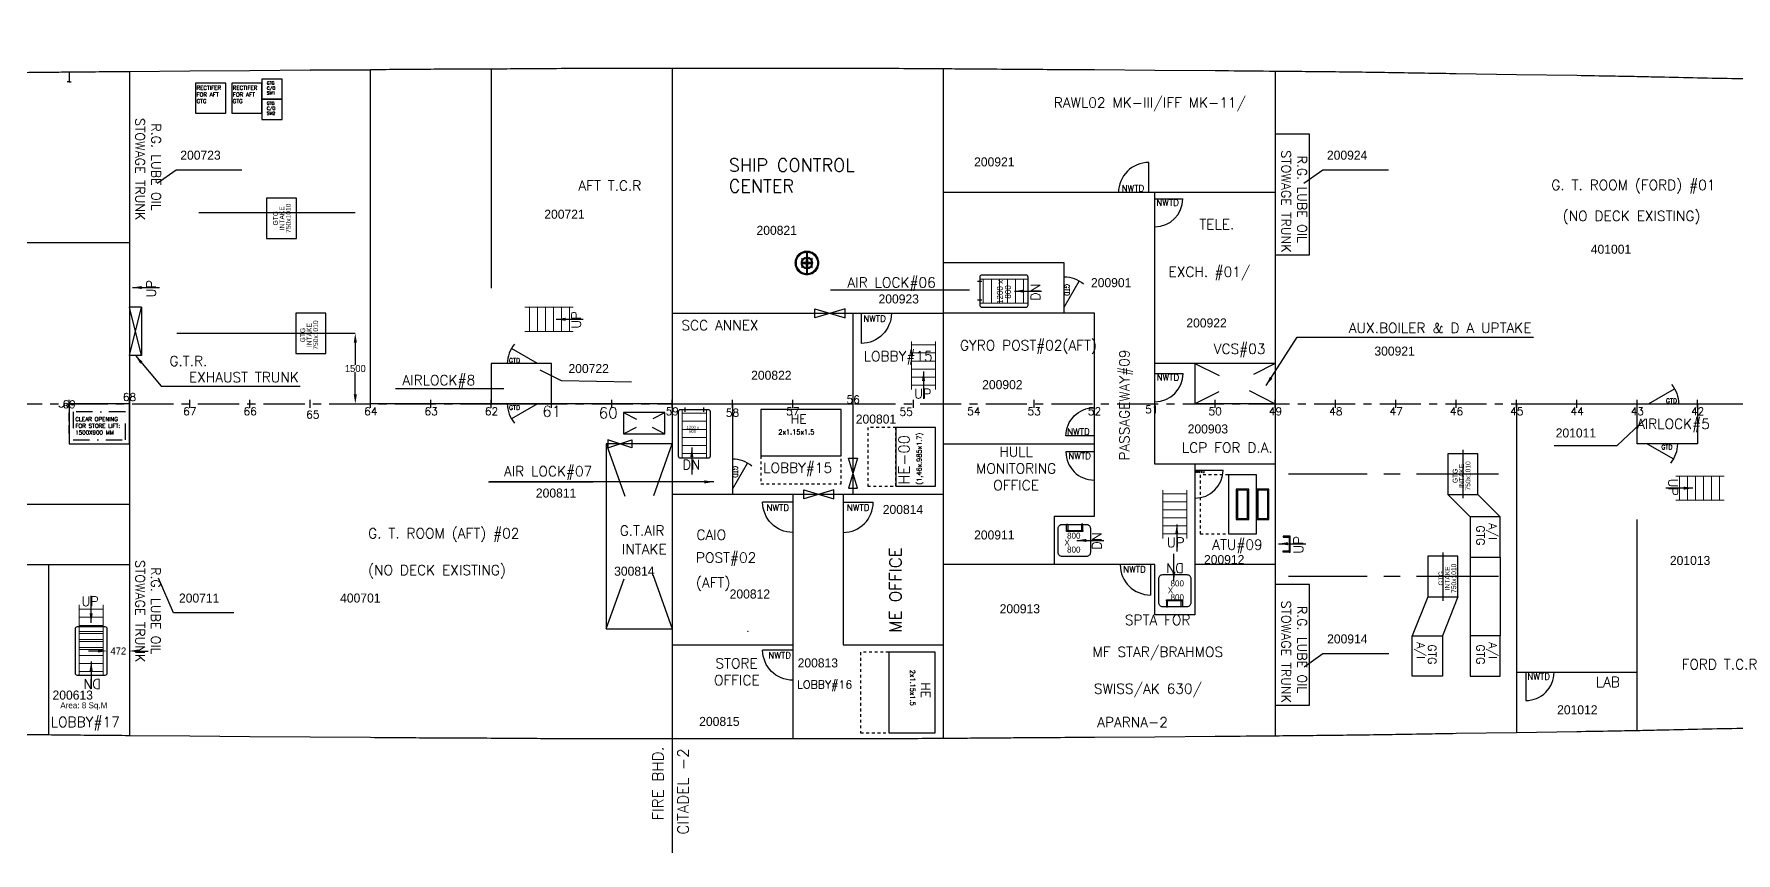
# Model space of a CAD drawing. Header units: inches. Extents: x -439515 to 169029, y 81280 to 226722.
# Drawn here: x 56308 to 92598, y 81280 to 98742 of the extents above; entities that cross this region are included whole.
import ezdxf
from ezdxf.enums import TextEntityAlignment as Align

# ---------------------------------------------------------------- set-up
doc = ezdxf.new("R2010")
doc.units = ezdxf.units.IN
doc.header["$LTSCALE"] = 700
doc.header["$MEASUREMENT"] = 0
doc.header["$PDMODE"] = 34
for name, pattern in [('CENTER', [2, 1.25, -0.25, 0.25, -0.25]), ('CENTERX2', [4, 2.5, -0.5, 0.5, -0.5]), ('DASHDOT', [1, 0.5, -0.25, 0, -0.25]), ('DASHED2', [0.375, 0.25, -0.125]), ('DOT', [0.2, 0.1, -0.1]), ('H1', [40, 20, -20]), ('PHANTOM', [2.5, 1.25, -0.25, 0.25, -0.25, 0.25, -0.25])]:
    doc.linetypes.add(name, pattern=pattern)
for name, color, linetype in [('00', 7, 'Continuous'), ('01', 7, 'Continuous'), ('1', 2, 'Continuous'), ('2 DECK', 7, 'Continuous'), ('CL', 7, 'Continuous'), ('COMPT.NOS', 4, 'Continuous'), ('COMPTNAME', 7, 'Continuous'), ('Escape scuttle', 30, 'Continuous'), ('Escape scuttle-RefEdit0', 30, 'Continuous'), ('HATCHES', 7, 'Continuous'), ('LIGHT_BULKHEADS', 7, 'Continuous'), ('UP-DOWN', 7, 'Continuous')]:
    doc.layers.add(name, color=color, linetype=linetype)
doc.layers.add('LADDER', color=7, linetype='Continuous', lineweight=15)
doc.styles.add('ROMANS', font='romans')
doc.styles.add('style1', font='romans.shx', dxfattribs={"height": 250})
doc.dimstyles.get("Standard").update_dxf_attribs({"dimtxt": 150.18, "dimasz": 200.18, "dimexe": 0.8, "dimexo": 0.625, "dimgap": 0.09, "dimtad": 0, "dimtih": 1, "dimtoh": 1, "dimdec": 0, "dimzin": 0, "dimdsep": 46, "dimtxsty": 'Standard', "dimcen": 8.09, "dimclrd": 40, "dimclre": 40, "dimadec": 0, "dimazin": 0, "dimtfac": 1, "dimtdec": 0, "dimtofl": 0, "dimtmove": 0, "dimatfit": 3, "dimfxl": 1, "dimtolj": 1, "dimtzin": 0, "dimarcsym": 0})

# ---------------------------------------------------------------- blocks, each defined once
blk = doc.blocks.new('DRW', base_point=(42299, 4033))
at = {"linetype": 'Continuous'}
blk.add_line((41799, 4033), (42665, 4533), dxfattribs=at)
blk.add_arc((41799, 4033), 1000, 0, 40, dxfattribs=at)
blk = doc.blocks.new('DLW', base_point=(36724, 4033))
at = {"linetype": 'Continuous'}
blk.add_line((37224, 4033), (36358, 4533), dxfattribs=at)
blk.add_arc((37224, 4033), 1000, 140, 180, dxfattribs=at)
blk = doc.blocks.new('DLN', base_point=(36758, 6815))
at = {"linetype": 'Continuous'}
blk.add_lwpolyline([(37258, 6815), (37258, 7815, 0.414214), (36258, 6815)], format="xyb", dxfattribs=at)
blk = doc.blocks.new('DRN', base_point=(41665, 6815))
at = {"linetype": 'Continuous'}
blk.add_line((41160, 6825), (41160, 7825), dxfattribs=at)
blk.add_arc((41160, 6825), 1000, 0, 90, dxfattribs=at)
blk = doc.blocks.new('*D253')
at = {"color": 40, "lineweight": -2, "transparency": 16777216}
for p, q in [((63158, 92360), (63158, 92360)), ((63158, 92159), (63158, 91685)), ((63158, 91059), (63158, 91534)), ((63158, 90859), (63158, 90859))]:
    blk.add_line(p, q, dxfattribs=at)
at = {"color": 40, "transparency": 16777216}
for points in [[(63125, 92159), (63192, 92159), (63158, 92360)], [(63125, 91059), (63192, 91059), (63158, 90859)]]:
    blk.add_solid(points, dxfattribs=at)
at = {"layer": 'Defpoints', "color": 0, "transparency": 16777216}
for p in [(63158, 92360), (63158, 90859), (63158, 90859)]:
    blk.add_point(p, dxfattribs=at)
at = {"color": 0, "transparency": 16777216, "insert": (63158, 91609), "char_height": 150.2, "attachment_point": 5}
blk.add_mtext('\\A1;1500', dxfattribs=at)
blk = doc.blocks.new('A$C49E2739F')
at = {"layer": 'LADDER', "color": 3}
for p, q in [((112, 600), (1312, 600)), ((200, 600), (200, 0)), ((400, 600), (400, 0)), ((600, 600), (600, 0)), ((800, 600), (800, 0)), ((1000, 600), (1000, 0)), ((1200, 600), (1200, 0)), ((112, 0), (1312, 0))]:
    blk.add_line(p, q, dxfattribs=at)
blk = doc.blocks.new('qwas')
at = {"color": 3, "linetype": 'H1'}
blk.add_line((-836179, 147376), (-836179, 147776), dxfattribs=at)
at = {"color": 3, "linetype": 'Continuous'}
blk.add_lwpolyline([(-836192, 147376), (-836192, 147776), (-836167, 147776), (-836167, 147376)], close=True, dxfattribs=at)
at = {"layer": '00', "color": 3}
for points in [[(-836342, 147746), (-836192, 147746), (-836192, 147776), (-836342, 147776)], [(-836342, 147406), (-836192, 147406), (-836192, 147376), (-836342, 147376)]]:
    blk.add_lwpolyline(points, close=True, dxfattribs=at)
blk = doc.blocks.new('*D256')
at = {"layer": '01', "color": 40, "linetype": 'ByBlock', "lineweight": -2, "transparency": 16777216}
for p, q in [((57669, 85586), (57469, 85586)), ((57869, 85586), (57869, 85586)), ((58341, 85587), (58341, 85587)), ((58541, 85586), (58741, 85586))]:
    blk.add_line(p, q, dxfattribs=at)
at = {"layer": '01', "color": 40, "linetype": 'ByBlock', "transparency": 16777216}
for points in [[(57669, 85620), (57669, 85553), (57869, 85586)], [(58541, 85620), (58541, 85553), (58341, 85586)]]:
    blk.add_solid(points, dxfattribs=at)
at = {"layer": 'Defpoints', "color": 0, "linetype": 'ByBlock', "transparency": 16777216}
for p in [(57869, 85586), (58341, 85586), (58341, 85586)]:
    blk.add_point(p, dxfattribs=at)
at = {"layer": '01', "color": 0, "linetype": 'ByBlock', "transparency": 16777216, "insert": (58105, 85586), "char_height": 150.2, "attachment_point": 5}
blk.add_mtext('\\A1;472', dxfattribs=at)
blk = doc.blocks.new('HE#0')
at = {"layer": '01', "color": 5, "linetype": 'ByBlock'}
blk.add_lwpolyline([(-119399, 101780), (-117399, 101780), (-117399, 102930), (-119399, 102930)], close=True, dxfattribs=at)
at = {"layer": '01', "color": 4, "linetype": 'DOT'}
blk.add_lwpolyline([(-119399, 101780), (-119399, 101080), (-117399, 101080), (-117399, 101780)], dxfattribs=at)
at = {"insert": (-118964, 102808), "char_height": 120, "width": 1292.57, "attachment_point": 1}
blk.add_mtext('{\\Fromans.shx|c0;\\H1.875x;  HE\\P\\H0.5333x;2x1.15x1.5}', dxfattribs=at)
blk = doc.blocks.new('A1M', base_point=(36991, 2400))
at = {"linetype": 'Continuous'}
for p, q in [((37491, 2550), (36491, 2250)), ((36491, 2550), (37491, 2250)), ((36491, 2250), (36491, 2550)), ((37491, 2250), (37491, 2550))]:
    blk.add_line(p, q, dxfattribs=at)
blk = doc.blocks.new('HE00')
at = {"layer": '01', "color": 4, "linetype": 'DOT'}
blk.add_lwpolyline([(-116235, 103341), (-115535, 103341), (-115535, 104801), (-116235, 104801)], close=True, dxfattribs=at)
at = {"layer": '01', "color": 5, "linetype": 'ByBlock'}
blk.add_lwpolyline([(-115535, 104801), (-115535, 103341), (-114550, 103341), (-114550, 104801)], close=True, dxfattribs=at)
at = {"insert": (-115468, 103375), "char_height": 225, "width": 1312.77, "attachment_point": 1, "rotation": 90}
blk.add_mtext('{\\Fromans.shx|c0;\\H1.2x;HE-00\\P\\Ftxt.shx|c0;\\H0.4444x;(1,46x.985x1.7)}', dxfattribs=at)
blk = doc.blocks.new('GTG STARING PANEL AFT1')
at = {"layer": '01', "color": 3, "linetype": 'ByBlock'}
blk.add_lwpolyline([(-133679, 125903), (-132929, 125903), (-132929, 126653), (-133679, 126653)], close=True, dxfattribs=at)
at = {"color": 3, "insert": (-133657, 126586), "char_height": 100, "width": 899.37, "attachment_point": 1}
blk.add_mtext('{\\Fromans.shx|c0;RECTIFER  FOR AFT GTG }', dxfattribs=at)
blk = doc.blocks.new('CHANGEOVER SW1')
at = {"layer": '01', "color": 4, "linetype": 'ByBlock'}
blk.add_lwpolyline([(-131303, 124263), (-130803, 124263), (-130803, 124763), (-131303, 124763)], close=True, dxfattribs=at)
at = {"color": 4, "insert": (-131179, 124702), "char_height": 75, "width": 291.25, "attachment_point": 1}
blk.add_mtext('{\\Fromans.shx|c0;GTG C/O SW1}', dxfattribs=at)
blk = doc.blocks.new('CHANGEOVER SW2')
at = {"layer": '01', "color": 4, "linetype": 'ByBlock'}
blk.add_lwpolyline([(-131303, 123761), (-130803, 123761), (-130803, 124261), (-131303, 124261)], close=True, dxfattribs=at)
at = {"color": 4, "insert": (-131179, 124200), "char_height": 75, "width": 291.25, "attachment_point": 1}
blk.add_mtext('{\\Fromans.shx|c0;GTG C/O SW2}', dxfattribs=at)
blk = doc.blocks.new('atu21plan1')
at = {"layer": '01', "linetype": 'ByBlock'}
for points in [[(202697, 71788), (203457, 71788), (203457, 72098), (202697, 72098)], [(202727, 71818), (203427, 71818), (203427, 72068), (202727, 72068)], [(202347, 71088), (203807, 71088), (203807, 71788), (202347, 71788)]]:
    blk.add_lwpolyline(points, close=True, dxfattribs=at)
at = {"layer": '01', "color": 9, "linetype": 'ByBlock'}
for points in [[(202697, 71283), (203457, 71283), (203457, 71593), (202697, 71593)], [(202727, 71313), (203427, 71313), (203427, 71563), (202727, 71563)]]:
    blk.add_lwpolyline(points, close=True, dxfattribs=at)
at = {"layer": '01', "color": 4, "linetype": 'DOT'}
blk.add_lwpolyline([(202347, 71088), (202347, 70388), (203807, 70388), (203807, 71088)], dxfattribs=at)
blk = doc.blocks.new('A$C1959151D')
at = {"layer": 'Escape scuttle-RefEdit0', "color": 3, "lineweight": 0}
for p, q in [((285, 554), (285, 559)), ((309, 559), (285, 559)), ((297, 421), (297, 441)), ((297, 441), (297, 421)), ((309, 554), (309, 559)), ((153, 297), (173, 297)), ((173, 297), (153, 297)), ((171, 308), (272, 310)), ((272, 310), (272, 284)), ((317, 317), (277, 317)), ((277, 277), (317, 277)), ((310, 322), (284, 322)), ((286, 171), (284, 272)), ((284, 272), (310, 272)), ((285, 309), (285, 285)), ((286, 309), (285, 309)), ((285, 285), (286, 285)), ((309, 278), (285, 278)), ((285, 272), (285, 278)), ((285, 272), (309, 272)), ((285, 40), (285, 35)), ((285, 35), (309, 35)), ((286, 309), (286, 285)), ((291, 309), (286, 309)), ((286, 285), (291, 285)), ((303, 321), (291, 321)), ((291, 278), (291, 321)), ((291, 309), (291, 285)), ((297, 309), (291, 309)), ((291, 285), (297, 285)), ((291, 278), (303, 278)), ((297, 309), (297, 285)), ((303, 309), (297, 309)), ((297, 285), (303, 285)), ((297, 173), (297, 153)), ((297, 153), (297, 173)), ((297, 0), (297, 35)), ((297, 0), (297, 35)), ((297, 16), (297, 22)), ((297, 16), (297, 22)), ((297, 0), (297, 15)), ((297, 0), (297, 15)), ((303, 278), (303, 321)), ((303, 285), (303, 309)), ((308, 309), (303, 309)), ((303, 285), (308, 285)), ((308, 423), (310, 322)), ((308, 285), (308, 309)), ((309, 309), (308, 309)), ((308, 285), (309, 285)), ((309, 285), (309, 309)), ((309, 285), (309, 309)), ((309, 272), (309, 278)), ((309, 40), (309, 35)), ((322, 284), (322, 310)), ((423, 286), (322, 284)), ((421, 297), (441, 297)), ((441, 297), (421, 297))]:
    blk.add_line(p, q, dxfattribs=at)
for points in [[(231, 7), (199, 17), (168, 29), (139, 46), (112, 65), (87, 87), (65, 112), (46, 139), (29, 168), (17, 199), (7, 231), (2, 264), (0, 297), (2, 330), (7, 363), (17, 395), (29, 426), (46, 455), (65, 482), (87, 507), (112, 529), (139, 548), (168, 565), (199, 577), (231, 587)], [(231, 7), (199, 17), (168, 29), (139, 46), (112, 65), (87, 87), (65, 112), (46, 139), (29, 168), (17, 199), (7, 231), (2, 264), (0, 297), (2, 330), (7, 363), (17, 395), (29, 426), (46, 455), (65, 482), (87, 507), (112, 529), (139, 548), (168, 565), (199, 577), (231, 587)], [(360, 572), (329, 577), (297, 579), (265, 577), (234, 572), (204, 563), (175, 551), (147, 536), (121, 518), (97, 497), (76, 473), (58, 447), (43, 419), (31, 390), (22, 360), (17, 329), (15, 297), (17, 265), (22, 234), (31, 204), (43, 175), (58, 147), (76, 121), (97, 97), (121, 76), (147, 58), (175, 43), (204, 31), (234, 22), (265, 17), (297, 15), (297, 0), (264, 2), (231, 7)], [(235, 23), (204, 32), (175, 44), (148, 59), (122, 78), (99, 99), (78, 122), (59, 148), (44, 175), (32, 204), (23, 235), (18, 266), (16, 297), (18, 328), (23, 359), (32, 390), (44, 419), (59, 446), (78, 472), (99, 495), (122, 516), (148, 535), (175, 550), (204, 562), (235, 571)], [(358, 565), (328, 570), (297, 572), (266, 570), (236, 565), (206, 556), (178, 545), (151, 530), (126, 512), (103, 491), (82, 468), (64, 443), (49, 416), (38, 388), (29, 358), (24, 328), (22, 297), (24, 266), (29, 236), (38, 206), (49, 178), (64, 151), (82, 126), (103, 103), (126, 82), (151, 64), (178, 49), (206, 38), (236, 29), (266, 24), (297, 22), (297, 16), (266, 18), (235, 23)], [(360, 552), (329, 557), (297, 559), (265, 557), (234, 552), (204, 542), (175, 529), (148, 513), (123, 493), (101, 471), (81, 446), (65, 419), (52, 390), (42, 360), (37, 329), (35, 297), (37, 265), (42, 234), (52, 204), (65, 175), (81, 148), (101, 123), (123, 101), (148, 81), (175, 65), (204, 52), (234, 42), (265, 37), (297, 35), (297, 0), (264, 2), (231, 7)], [(231, 587), (264, 592), (297, 594), (330, 592), (363, 587), (395, 577), (426, 565), (455, 548), (482, 529), (507, 507), (529, 482), (548, 455), (565, 426), (577, 395), (587, 363), (592, 330), (594, 297), (592, 264), (587, 231), (577, 199), (565, 168), (548, 139), (529, 112), (507, 87), (482, 65), (455, 46), (426, 29), (395, 17), (363, 7), (330, 2), (297, 0)], [(231, 587), (264, 592), (297, 594), (330, 592), (363, 587), (395, 577), (426, 565), (455, 548), (482, 529), (507, 507), (529, 482), (548, 455), (565, 426), (577, 395), (587, 363), (592, 330), (594, 297), (592, 264), (587, 231), (577, 199), (565, 168), (548, 139), (529, 112), (507, 87), (482, 65), (455, 46), (426, 29), (395, 17), (363, 7), (330, 2), (297, 0)], [(235, 571), (266, 576), (297, 578), (328, 576), (359, 571), (390, 562), (419, 550), (446, 535), (472, 516), (495, 495), (516, 472), (535, 446), (550, 419), (562, 390), (571, 359), (576, 328), (578, 297), (576, 266), (571, 235), (562, 204), (550, 175), (535, 148), (516, 122), (495, 99), (472, 78), (446, 59), (419, 44), (390, 32), (359, 23), (328, 18), (297, 16)], [(285, 559), (277, 322), (277, 317)], [(277, 317), (285, 554), (309, 554), (317, 317)], [(285, 594), (285, 554), (309, 554), (309, 594), (285, 594)], [(317, 317), (317, 322), (309, 559)], [(358, 29), (388, 38), (416, 49), (443, 64), (468, 82), (491, 103), (512, 126), (530, 151), (545, 178), (556, 206), (565, 236), (570, 266), (572, 297), (570, 328), (565, 358), (556, 388), (545, 416), (530, 443), (512, 468), (491, 491), (468, 512), (443, 530), (416, 545), (388, 556), (358, 565)], [(360, 22), (390, 31), (419, 43), (447, 58), (473, 76), (497, 97), (518, 121), (536, 147), (551, 175), (563, 204), (572, 234), (577, 265), (579, 297), (577, 329), (572, 360), (563, 390), (551, 419), (536, 447), (518, 473), (497, 497), (473, 518), (447, 536), (419, 551), (390, 563), (360, 572)], [(360, 42), (390, 52), (419, 65), (446, 81), (471, 101), (493, 123), (513, 148), (529, 175), (542, 204), (552, 234), (557, 265), (559, 297), (557, 329), (552, 360), (542, 390), (529, 419), (513, 446), (493, 471), (471, 493), (446, 513), (419, 529), (390, 542), (360, 552)], [(167, 421), (167, 173), (173, 173), (173, 421), (167, 421)], [(272, 284), (171, 286), (171, 308)], [(173, 316), (173, 310), (421, 310), (421, 316), (173, 316)], [(173, 284), (173, 278), (421, 278), (421, 284), (173, 284)], [(272, 284), (274, 284), (274, 310), (272, 310)], [(277, 277), (277, 272), (285, 35)], [(317, 277), (309, 40), (285, 40), (277, 277)], [(284, 322), (286, 423), (308, 423)], [(284, 322), (284, 320), (310, 320), (310, 322)], [(310, 272), (310, 274), (284, 274), (284, 272)], [(285, 40), (285, 0), (309, 0), (309, 40), (285, 40)], [(310, 272), (308, 171), (286, 171)], [(297, 35), (329, 37), (360, 42)], [(297, 22), (328, 24), (358, 29)], [(297, 15), (329, 17), (360, 22)], [(309, 35), (317, 272), (317, 277)], [(322, 310), (320, 310), (320, 284), (322, 284)], [(322, 310), (423, 308), (423, 286)], [(421, 421), (421, 173), (427, 173), (427, 421), (421, 421)]]:
    blk.add_lwpolyline(points, dxfattribs=at)
for points in [[(297, 22, 0.999999), (297, 572, 0.999999), (297, 22, 0.999999)], [(297, 272, 1), (297, 322, 1), (297, 272, 1)], [(297, 272, 1), (297, 322, 1), (297, 272, 1)], [(297, 272, 1), (297, 322, 1), (297, 272, 1)], [(297, 285, 1), (297, 309, 1), (297, 285, 1)]]:
    blk.add_lwpolyline(points, format="xyb", dxfattribs=at)
for radius, start, end in [(144, 90, 180.0001), (144, 359.9999, 90), (144, 179.9999, 270), (124, 90, 180), (124, 180, 270), (124, 0, 90), (144, 270, 0.0001), (124, 270, 0)]:
    blk.add_arc((297, 297), radius, start, end, dxfattribs=at)

msp = doc.modelspace()

# ---------------------------------------------------------------- linework, layer by layer
for p, q in [((66057, 97994.3), (66057, 93321.6)), ((87920.1, 90859.2), (94350.4, 90859.2)), ((90492.2, 83886.2), (90492.2, 88387.4)), ((90492.2, 85129.4), (87920.1, 85129.4))]:
    msp.add_line(p, q)
at = {"color": 7}
for p, q in [((69915.2, 98007.1), (69915.2, 83711.3)), ((75702.5, 83720.6), (75702.5, 97997.9)), ((58340.7, 97938.6), (58340.7, 83779.9)), ((63484.9, 90859.2), (63484.9, 97979.7)), ((82775.8, 97945.4), (82775.8, 83773)), ((82775.8, 95360.4), (75702.5, 95360.4)), ((80203.7, 89573.1), (80203.7, 95360.4)), ((58340.7, 94288.7), (36477.6, 94288.7)), ((67343.1, 91716.6), (66057, 91716.6)), ((66057, 91716.6), (66057, 90859.2)), ((67343.1, 90859.2), (67343.1, 91716.6)), ((81061.1, 91716.6), (81061.1, 90859.2)), ((82775.8, 91716.6), (81061.1, 91716.6)), ((57054.6, 90773.5), (57054.6, 90944.9)), ((58340.7, 90773.5), (58340.7, 90944.9)), ((59626.7, 90773.5), (59626.7, 90944.9)), ((60912.8, 90773.5), (60912.8, 90944.9)), ((62198.8, 90773.5), (62198.8, 90944.9)), ((63484.9, 90773.5), (63484.9, 90944.9)), ((69915.2, 90859.2), (63484.9, 90859.2)), ((64771, 90773.5), (64771, 90944.9)), ((66057, 90773.5), (66057, 90944.9)), ((66057, 90859.2), (67343.1, 90859.2)), ((67343.1, 90773.5), (67343.1, 90944.9)), ((68629.2, 90773.5), (68629.2, 90944.9)), ((69915.2, 90773.5), (69915.2, 90944.9)), ((71201.3, 90773.5), (71201.3, 90944.9)), ((72487.3, 90773.5), (72487.3, 90944.9)), ((73773.4, 90773.5), (73773.4, 90944.9)), ((75059.5, 90773.5), (75059.5, 90944.9)), ((75059.5, 90773.5), (75059.5, 90944.9)), ((78917.7, 90773.5), (78917.7, 90944.9)), ((80203.7, 90773.5), (80203.7, 90944.9)), ((82775.8, 90859.2), (81061.1, 90859.2)), ((81489.8, 90773.5), (81489.8, 90944.9)), ((82775.8, 90773.5), (82775.8, 90944.9)), ((84061.9, 90773.5), (84061.9, 90944.9)), ((85348, 90773.5), (85348, 90944.9)), ((86634, 90773.5), (86634, 90944.9)), ((87920.1, 90773.5), (87920.1, 90944.9)), ((87920.1, 90859.2), (87920.1, 83844.2)), ((89206.2, 90773.5), (89206.2, 90944.9)), ((90492.2, 90773.5), (90492.2, 90944.9)), ((90492.2, 90001.8), (90492.2, 90859.2)), ((91778.3, 90773.5), (91778.3, 90944.9)), ((91778.3, 90859.2), (91778.3, 90001.8)), ((75702.5, 90001.8), (78917.7, 90001.8)), ((91778.3, 90001.8), (90492.2, 90001.8)), ((82775.8, 89573.1), (80203.7, 89573.1)), ((49981.3, 87429.7), (58340.7, 87429.7)), ((80203.7, 87429.7), (75702.5, 87429.7)), ((82775.8, 87429.7), (81061.1, 87429.7))]:
    msp.add_line(p, q, dxfattribs=at)
at = {"color": 2, "linetype": 'Continuous'}
for p, q in [((57054.6, 97721.6), (57011.7, 97721.6)), ((57054.6, 97927.4), (57054.6, 97721.6)), ((57054.6, 97721.6), (57097.5, 97721.6))]:
    msp.add_line(p, q, dxfattribs=at)
at = {"color": 3}
for p, q in [((63158.4, 94931.7), (59824.2, 94931.7)), ((63158.4, 92359.6), (59354.8, 92359.6))]:
    msp.add_line(p, q, dxfattribs=at)
at = {"color": 6}
for p, q in [((58597.9, 92916.9), (58340.7, 92916.9)), ((58340.7, 91888.1), (58597.9, 92916.9)), ((58597.9, 91888.1), (58340.7, 92916.9)), ((58597.9, 92916.9), (58597.9, 91888.1)), ((58597.9, 91888.1), (58340.7, 91888.1)), ((81061.1, 91716.6), (81579, 91457.6)), ((82775.8, 91716.6), (82306.9, 91482.1)), ((81568.2, 91112.7), (81061.1, 90859.2)), ((82217.2, 91138.5), (82775.8, 90859.2)), ((69761.2, 90671.9), (68876.5, 90671.9)), ((68876.5, 90671.9), (68876.5, 90216.3)), ((68876.5, 90671.9), (69155.1, 90528.4)), ((69508.3, 90541.7), (69761.2, 90671.9)), ((69761.2, 90216.3), (69761.2, 90671.9)), ((68509.1, 90001.8), (68509.1, 86057.9)), ((69915.2, 90001.8), (68509.1, 90001.8)), ((68509.1, 90001.8), (68906.8, 88886.5)), ((68876.5, 90216.3), (69151.8, 90358.1)), ((68876.5, 90216.3), (69761.2, 90216.3)), ((69488.3, 90356.8), (69761.2, 90216.3)), ((69523.4, 88902.8), (69915.2, 90001.8)), ((68509.1, 86057.9), (68890.7, 87128.3)), ((69502.7, 87214.9), (69915.2, 86057.9)), ((68509.1, 86057.9), (69915.2, 86057.9))]:
    msp.add_line(p, q, dxfattribs=at)
at = {"color": 5, "linetype": 'CENTER'}
msp.add_line((13603.7, 90859.2), (147274.5, 90859.2), dxfattribs=at)
at = {"color": 7, "linetype": 'DASHED2'}
msp.add_line((57054.6, 90224.6), (57054.6, 90739), dxfattribs=at)
at = {"color": 7, "linetype": 'Continuous'}
msp.add_line((77631.6, 90773.5), (77631.6, 90944.9), dxfattribs=at)
at = {"color": 3, "linetype": 'CENTERX2'}
for p, q in [((86775.5, 89873.3), (86775.5, 88844.3)), ((87537.3, 89358.8), (83058.2, 89358.8)), ((86346.8, 87687), (86346.8, 86658)), ((87537.3, 87172.5), (83058.2, 87172.5))]:
    msp.add_line(p, q, dxfattribs=at)
at = {"color": 42}
for p, q in [((72487.3, 88930.1), (72487.3, 83711.3)), ((73559.1, 88930.1), (73559.1, 85715)), ((69915.2, 85715), (72487.3, 85715)), ((73559.1, 85715), (75702.5, 85715))]:
    msp.add_line(p, q, dxfattribs=at)
at = {"ltscale": 0.1}
for points in [[(82775.8, 94031.5), (83504.6, 94031.5), (83504.6, 96603.6), (82775.8, 96603.6)], [(82775.8, 84428.9), (83504.6, 84428.9), (83504.6, 87001), (82775.8, 87001)]]:
    msp.add_lwpolyline(points, close=True, dxfattribs=at)
at = {"linetype": 'Continuous'}
msp.add_lwpolyline([(80075.1, 95360.4), (80075.1, 96003.5, 0.4142605), (79432.1, 95360.4)], format="xyb", dxfattribs=at)
for points in [[(61264.3, 94378.7), (61906.9, 94378.7), (61906.9, 95244.6), (61264.3, 95244.6)], [(61890.2, 91926.6), (62533.2, 91926.6), (62533.2, 92792.6), (61890.2, 92792.6)]]:
    msp.add_lwpolyline(points, close=True)
at = {"color": 7}
msp.add_lwpolyline([(78060.3, 88458.6), (78917.7, 88458.6), (78917.7, 92788.3), (75702.5, 92788.3)], dxfattribs=at)
msp.add_lwpolyline([(57054.6, 90001.8), (58340.7, 90001.8), (58340.7, 90859.2), (57054.6, 90859.2)], close=True, dxfattribs=at)
at = {"linetype": 'DASHDOT'}
msp.add_lwpolyline([(57140.3, 90087.6), (58255, 90087.6), (58255, 90687.7), (57140.3, 90687.7)], close=True, dxfattribs=at)
at = {"color": 4}
msp.add_lwpolyline([(68876.5, 90216.3), (69761.2, 90216.3), (69761.2, 90671.9), (68876.5, 90671.9)], close=True, dxfattribs=at)
at = {"color": 6}
msp.add_lwpolyline([(68543.4, 90087.6), (68543.4, 89916.1), (69057.8, 90087.6), (69057.8, 89916.1), (68543.4, 90087.6)], dxfattribs=at)
at = {"color": 3}
for points in [[(86454, 88925.8), (87097, 88925.8), (87097, 89791.8), (86454, 89791.8)], [(86025.3, 86739.5), (86668.3, 86739.5), (86668.3, 87605.5), (86025.3, 87605.5)]]:
    msp.add_lwpolyline(points, close=True, dxfattribs=at)
at = {"color": 42}
msp.add_lwpolyline([(49981.3, 88715.8), (58340.7, 88715.8)], dxfattribs=at)
for points in [[(78231.8, 88287.1), (78746.2, 88287.1, -0.4142136), (78831.9, 88201.3), (78831.9, 87686.9, -0.4142136), (78746.2, 87601.2), (78231.8, 87601.2, -0.4142136), (78146, 87686.9), (78146, 88201.3, -0.4142136)], [(80375.2, 87215.4), (80889.6, 87215.4, -0.4142136), (80975.4, 87129.6), (80975.4, 86615.2, -0.4142136), (80889.6, 86529.5), (80375.2, 86529.5, -0.4142136), (80289.5, 86615.2), (80289.5, 87129.6, -0.4142136)]]:
    msp.add_lwpolyline(points, format="xyb", close=True)
at = {"color": 3, "linetype": 'PHANTOM'}
for points in [[(87572, 88450.4), (86928.9, 88450.4), (86928.9, 87584.5), (87572, 87584.5)], [(85696.1, 85912.2), (86339.1, 85912.2), (86339.1, 85046.2), (85696.1, 85046.2)], [(87572, 85912.2), (86928.9, 85912.2), (86928.9, 85046.2), (87572, 85046.2)]]:
    msp.add_lwpolyline(points, close=True, dxfattribs=at)
at = {"color": 1, "linetype": 'ByBlock'}
msp.add_lwpolyline([(81061.1, 87429.7), (81061.1, 86358), (80203.7, 86358), (80203.7, 87429.7)], dxfattribs=at)
at = {"layer": '01', "linetype": 'ByBlock'}
for p, q in [((69915.2, 92788.3), (75702.5, 92788.3)), ((73773.4, 88930.1), (73773.4, 92788.3)), ((69915.2, 88930.1), (75702.5, 88930.1)), ((78060.3, 88458.6), (78060.3, 87429.7))]:
    msp.add_line(p, q, dxfattribs=at)
at = {"layer": '01', "color": 1, "linetype": 'ByBlock'}
for p, q in [((81061.1, 91716.6), (80203.7, 91716.6)), ((69915.2, 90859.2), (73773.4, 90859.2)), ((71201.3, 90859.2), (71201.3, 88930.1)), ((56625.9, 83795.2), (56625.9, 87429.7))]:
    msp.add_line(p, q, dxfattribs=at)
at = {"layer": '01', "color": 42, "linetype": 'ByBlock'}
msp.add_line((81061.1, 89573.1), (81061.1, 87429.7), dxfattribs=at)
msp.add_line((81061.1, 89573.1), (81061.1, 87429.7), dxfattribs=at)
at = {"layer": '01', "color": 4, "linetype": 'ByBlock'}
for p, q in [((86454, 88925.6), (86928.9, 88450.4)), ((87097, 88925.6), (87572, 88450.4)), ((86928.9, 87584.5), (86928.9, 85912.2)), ((87572, 87584.5), (87572, 85912.2)), ((86025.3, 86739.5), (85696.1, 85912.2)), ((86668.3, 86739.5), (86339.1, 85912.2)), ((69915.2, 83711.3), (69915.2, 81279.8))]:
    msp.add_line(p, q, dxfattribs=at)
at = {"layer": '01', "color": 1, "linetype": 'ByBlock'}
msp.add_lwpolyline([(78274.6, 92788.3), (78274.6, 93860), (75702.5, 93860)], dxfattribs=at)
at = {"layer": '1', "color": 4, "lineweight": 0}
for points in [[(56928.8, 90800.4, 0.0190416), (56926.4, 90797.8, -0.2211893), (56888.2, 90780, -0.2211744), (56850, 90797.8, 0.0837375), (56838.2, 90807.8)], [(56928.8, 90800.4, 0.0190416), (56926.4, 90797.8, -0.2211893), (56888.2, 90780, -0.2211744), (56850, 90797.8, 0.0837375), (56838.2, 90807.8)], [(56928.8, 90800.4, 0.0190416), (56926.4, 90797.8, -0.2211893), (56888.2, 90780, -0.2211744), (56850, 90797.8, 0.0837375), (56838.2, 90807.8)], [(56839.5, 90808.9, -0.0873624), (56851.3, 90798.9, 0.2211816), (56888.2, 90781.7, 0.2211791), (56925.1, 90798.9, -0.0193456), (56927.6, 90801.6, -0.0193456)], [(56839.5, 90808.9, -0.0873624), (56851.3, 90798.9, 0.2211816), (56888.2, 90781.7, 0.2211791), (56925.1, 90798.9, -0.0193456), (56927.6, 90801.6, -0.0193456)], [(56839.5, 90808.9, -0.0873624), (56851.3, 90798.9, 0.2211816), (56888.2, 90781.7, 0.2211791), (56925.1, 90798.9, -0.0193456), (56927.6, 90801.6, -0.0193456)], [(57018.1, 90809, -0.0190416), (57015.7, 90811.6, 0.2211893), (56977.6, 90829.4, 0.2211744), (56939.4, 90811.6, -0.0837375), (56927.6, 90801.6)], [(57018.1, 90809, -0.0190416), (57015.7, 90811.6, 0.2211893), (56977.6, 90829.4, 0.2211744), (56939.4, 90811.6, -0.0837375), (56927.6, 90801.6)], [(57018.1, 90809, -0.0190416), (57015.7, 90811.6, 0.2211893), (56977.6, 90829.4, 0.2211744), (56939.4, 90811.6, -0.0837375), (56927.6, 90801.6)], [(56928.9, 90800.5, 0.0873624), (56940.7, 90810.5, -0.2211816), (56977.6, 90827.7, -0.2211791), (57014.4, 90810.5, 0.0193456), (57016.9, 90807.8, 0.0193456)], [(56928.9, 90800.5, 0.0873624), (56940.7, 90810.5, -0.2211816), (56977.6, 90827.7, -0.2211791), (57014.4, 90810.5, 0.0193456), (57016.9, 90807.8, 0.0193456)], [(56928.9, 90800.5, 0.0873624), (56940.7, 90810.5, -0.2211816), (56977.6, 90827.7, -0.2211791), (57014.4, 90810.5, 0.0193456), (57016.9, 90807.8, 0.0193456)]]:
    msp.add_lwpolyline(points, format="xyb", dxfattribs=at)
at = {"layer": '2 DECK', "color": 7}
msp.add_line((62198.8, 97969.4), (63484.9, 97979.7), dxfattribs=at)
for points in [[(93064.3, 97777.4, 0.0008947), (92616.4, 97786.9, -0.0004782), (91778.3, 97803.9, -0.0004454), (90973.3, 97821.8, 0.0007452), (90492.2, 97832.2, 0.0006998), (89956.3, 97842.3, 0.0004999), (89206.2, 97854.5), (87920.1, 97874.2), (86634, 97894, -0.0006149), (86045, 97903.7, 0.0005197), (85348, 97915.4, 0.0005951), (84704.9, 97924.7, 0.0005951), (84061.9, 97932.6, 0.0002381), (83418.9, 97939.3, 0.0002381), (82775.8, 97945.4, 0.0000952), (81775.6, 97954.3, 0.0003333), (81489.8, 97956.6), (80203.7, 97966), (78917.7, 97975.4, 0.0002845), (78385, 97979, -0.0002012), (77631.6, 97984, -0.000136), (77133.3, 97987.6, 0.000086), (76345.5, 97993.4, 0.0001333), (75809.7, 97997.1, 0.0000952), (75059.5, 98002, 0.0005714), (74241.1, 98006.2, 0.001), (73773.4, 98007.1), (72487.3, 98007.1), (71201.3, 98007.1), (69915.2, 98007.1), (68629.2, 98007.1, 0.0008333), (68169.9, 98006.4, 0.000463), (67343.1, 98002.9, 0.0007217), (66717, 97998.7, -0.0006847), (66057, 97994.3, -0.0008047), (65303.7, 97991.5, 0.001138), (64771, 97989.1, 0.0001667), (64127.9, 97984.6, 0.0001667), (63484.9, 97979.7), (62198.8, 97969.4), (60912.8, 97959.1), (59626.7, 97948.8), (58340.7, 97938.6, 0.0001667), (57697.6, 97933.2, 0.0001667), (57054.6, 97927.4, 0.00025), (56625.9, 97923.2, -0.000125), (55768.5, 97914.5, -0.000375)], [(93064.3, 83941, -0.0008947), (92616.4, 83931.5, 0.0004782), (91778.3, 83914.5, 0.0004454), (90973.3, 83896.6, -0.0007452), (90492.2, 83886.2, -0.0006998), (89956.3, 83876.1, -0.0004999), (89206.2, 83863.9), (87920.1, 83844.2), (86634, 83824.4, 0.0006149), (86045, 83814.7, -0.0005197), (85348, 83803, -0.0005951), (84704.9, 83793.7, -0.0005951), (84061.9, 83785.9, -0.0002381), (83418.9, 83779.1, -0.0002381), (82775.8, 83773, -0.0000952), (81775.6, 83764.1, -0.0003333), (81489.8, 83761.9), (80203.7, 83752.4), (78917.7, 83743, -0.0002845), (78385, 83739.4, 0.0002012), (77631.6, 83734.4, 0.000136), (77133.3, 83730.8, -0.000086), (76345.5, 83725, -0.0001333), (75809.7, 83721.3, -0.0000952), (75059.5, 83716.4, -0.0005714), (74241.1, 83712.2, -0.001), (73773.4, 83711.3), (72487.3, 83711.3), (71201.3, 83711.3), (69915.2, 83711.3), (68629.2, 83711.3, -0.0008333), (68169.9, 83712, -0.000463), (67343.1, 83715.6, -0.0007217), (66717, 83719.7, 0.0006847), (66057, 83724.1, 0.0008047), (65303.7, 83726.9, -0.001138), (64771, 83729.3, -0.0001667), (64127.9, 83733.8, -0.0001667), (63484.9, 83738.7), (62198.8, 83749), (60912.8, 83759.3), (59626.7, 83769.6), (58340.7, 83779.9, -0.0001667), (57697.6, 83785.2, -0.0001667), (57054.6, 83791, -0.00025), (56625.9, 83795.2, 0.000125), (55768.5, 83803.9, 0.000375)]]:
    msp.add_lwpolyline(points, format="xyb", dxfattribs=at)
at = {"layer": 'COMPT.NOS', "color": 4, "linetype": 'ByBlock'}
for p, q in [((59337.6, 95841.6), (58936.7, 95555.4)), ((60741, 95841.6), (59337.6, 95841.6)), ((83787.1, 95841.6), (83386.1, 95555.4)), ((85190.5, 95841.6), (83787.1, 95841.6)), ((67557.4, 91349), (67099.2, 91578)), ((69046.7, 91320.4), (67557.4, 91349)), ((90066.7, 89968), (90668.2, 90540.3)), ((88720.6, 89968), (90066.7, 89968)), ((66001.9, 89194.6), (68228.6, 89194.6)), ((59280.3, 86397.6), (58965.3, 87141.6)), ((60569.2, 86397.6), (59280.3, 86397.6)), ((83791.4, 85526.2), (83390.4, 85240.1)), ((85194.8, 85526.2), (83791.4, 85526.2))]:
    msp.add_line(p, q, dxfattribs=at)
at = {"layer": 'COMPTNAME', "color": 1}
msp.add_line((76257.6, 93283.9), (73287.4, 93283.9), dxfattribs=at)
at = {"layer": 'COMPTNAME', "linetype": 'ByBlock'}
msp.add_line((66327.1, 91179.7), (64012.2, 91179.7), dxfattribs=at)
at = {"layer": 'HATCHES'}
for points in [[(76474.1, 93559.9), (76474.1, 92959.8, 0.4142136), (76517, 92916.9), (77460.1, 92916.9, 0.4142136), (77503, 92959.8), (77503, 93559.9, 0.4142136), (77460.1, 93602.8), (76517, 93602.8, 0.4142136)], [(70686.8, 89701.8, 0.4142136), (70729.6, 89744.6), (70729.6, 90687.7, 0.4142136), (70686.8, 90730.6), (70086.6, 90730.6, 0.4142136), (70043.7, 90687.7), (70043.7, 89744.6, 0.4142136), (70086.6, 89701.8)], [(57826.2, 86100.8), (57226.1, 86100.8, 0.4142136), (57183.2, 86057.9), (57183.2, 85114.8, 0.4142136), (57226.1, 85071.9), (57826.2, 85071.9, 0.4142136), (57869.1, 85114.8), (57869.1, 86057.9, 0.4142136)]]:
    msp.add_lwpolyline(points, format="xyb", close=True, dxfattribs=at)
at = {"layer": 'LIGHT_BULKHEADS'}
for p, q in [((76520.8, 93464.4), (76424.5, 93464.4)), ((76520.8, 93067.9), (76424.5, 93067.9)), ((70194.8, 90684), (70194.8, 90780.3)), ((70591.2, 90684), (70591.2, 90780.3))]:
    msp.add_line(p, q, dxfattribs=at)

# ---------------------------------------------------------------- block references
at = {"color": 7}
for name, p, xscale, yscale, zscale, rotation in [('DRN', (80198, 94928.3), 0.6001624999600753, 0.6001624999600753, 0.6001624999999999, 270), ('DLW', (78274.6, 93238.4), 0.6430312499999998, 0.6430312499999998, 0.6430312499999998, 270), ('DRN', (74270.1, 92794.5), -0.6430312499999998, 0.6430312499999998, 0.6430312499999998, 180), ('DRN', (80203.5, 91198.7), 0.6001624999600753, 0.6001624999600753, 0.6001624999999999, 270), ('DRW', (66721.3, 90859.3), 0.6430312499999998, 0.6430312499999998, 0.6430312499999998, 180), ('DLN', (78911.9, 90473.4), -0.6001624999600753, 0.6001624999600753, 0.6001624999999999, 90), ('DRW', (91027.4, 90002.1), -0.6430312499999998, 0.6430312499999998, 0.6430312499999998, 180), ('DLW', (71201.3, 89358.8), 0.6430312499999998, 0.6430312499999998, 0.6430312499999998, 270), ('DLN', (78911.9, 89530.3), 0.6001624999600753, 0.6001624999600753, 0.6001624999999999, 90), ('DRN', (81055.3, 89141), 0.6001624999600753, 0.6001624999600753, 0.6001624999999999, 270), ('DRN', (72493.5, 88433.4), -0.6430312499999998, 0.6430312499999998, 0.6430312499999998, 90), ('DRN', (73552.9, 88433.4), 0.6430312499999998, 0.6430312499999998, 0.6430312499999998, 270), ('DRN', (79787.9, 87429.7), 0.6430312499999998, 0.6430312499999998, 0.6430312499999998, 180), ('DRN', (72493.5, 85282.6), -0.6430312499999998, 0.6430312499999998, 0.6430312499999998, 90), ('DLN', (88418.3, 85130.2), 0.6001624999600753, 0.6001624999600753, 0.6001624999999999, 180)]:
    msp.add_blockref(name, p, dxfattribs=dict(at, xscale=xscale, yscale=yscale, zscale=zscale, rotation=rotation))
at = {"color": 7, "yscale": 0.6430312499999998, "zscale": 0.6430312499999998}
for name, p, xscale in [('A1M', (73280.4, 92788.3), 0.6430312499999998), ('DLW', (66721.3, 91716.6), 0.6430312499999998), ('DLW', (91054, 90856.7), -0.6430312499999998)]:
    msp.add_blockref(name, p, dxfattribs=dict(at, xscale=xscale))
for name, p, xscale, yscale, zscale, rotation in [('A1M', (73773.4, 89380.2), -0.6430312499999998, 0.6430312499999998, 0.6430312499999998, 270), ('qwas', (-48030.5, -628771.4), 0.8573749999999999, 0.8573749999999999, 0.8573749999999999, 270), ('qwas', (800001.2, 214392.7), -0.8573749999999999, 0.8573749999999999, 0.8573749999999999, 180), ('qwas', (207151.9, 803587.9), 0.8573749999999999, 0.8573749999999999, 0.8573749999999999, 90)]:
    msp.add_blockref(name, p, dxfattribs=dict(xscale=xscale, yscale=yscale, zscale=zscale, rotation=rotation))
at = {"xscale": -0.6430312499999998, "yscale": 0.6430312499999998, "zscale": 0.6430312499999998}
msp.add_blockref('A1M', (73042.6, 88928.5), dxfattribs=at)
at = {"layer": '01', "linetype": 'ByBlock', "xscale": 0.8573749999999999, "yscale": 0.8573749999999999, "zscale": 0.8573749999999999}
for name, p in [('GTG STARING PANEL AFT1', (174366.4, -10893.5)), ('GTG STARING PANEL AFT1', (175138.1, -10893.5)), ('CHANGEOVER SW1', (173743.3, -9188.4)), ('CHANGEOVER SW2', (173743.3, -9188.4)), ('HE#0', (174175.5, 2483.9)), ('HE00', (173743.3, 499.6))]:
    msp.add_blockref(name, p, dxfattribs=at)
at = {"layer": '01', "linetype": 'ByBlock', "xscale": 0.8573749999999999, "yscale": 0.8573749999999999, "zscale": 0.8573749999999999, "rotation": 270}
for name, p in [('atu21plan1', (20825.2, 262827.1)), ('HE#0', (-12730, -16810.1))]:
    msp.add_blockref(name, p, dxfattribs=at)
at = {"layer": 'Escape scuttle', "linetype": 'Continuous', "ltscale": 0.2, "xscale": 0.8573749999999999, "yscale": 0.8573749999999999, "zscale": 0.8573749999999999}
msp.add_blockref('A$C1959151D', (72532.8, 93605.4), dxfattribs=at)
at = {"layer": 'LIGHT_BULKHEADS', "color": 3, "extrusion": (0, 0, -1), "yscale": 0.8573749999999999, "zscale": -0.8573749999999999}
for p, xscale, rotation in [((-76378.1, 93517), 0.8573749999999999, 180), ((-91221, 89315.6), 0.8573749999999999, 180), ((-80889.5, 89112), 0.8573749999999999, 270), ((-57783.2, 85447.3), -0.8573749999999999, 270), ((-57783.2, 84975.8), -0.8573749999999999, 270)]:
    msp.add_blockref('A$C49E2739F', p, dxfattribs=dict(at, xscale=xscale, rotation=rotation))
at = {"layer": 'LIGHT_BULKHEADS', "xscale": 0.8573749999999999, "yscale": 0.8573749999999999, "zscale": 0.8573749999999999}
for p, rotation in [((67900.4, 92916.9), 180), ((75016.7, 92284.3), 270), ((70129.6, 90826.7), 270)]:
    msp.add_blockref('A$C49E2739F', p, dxfattribs=dict(at, rotation=rotation))

# ---------------------------------------------------------------- texts
at = {"color": 7, "style": 'ROMANS'}
for s, height, p in [('NWTD', 135.47, (79499.5, 95384.3, 0)), ('NWTD', 135.47, (80238.6, 95081, 0)), ('NWTD', 135.47, (73989.2, 92605.8, 0)), ('GTD', 94.83, (66435.8, 91733.7, 0)), ('NWTD', 135.47, (80244.1, 91351.4, 0)), ('GTD', 94.83, (66435.8, 90729.8, 0)), ('GTD', 94.83, (91104.6, 90873.8, 0)), ('NWTD', 135.47, (78336.3, 90197.2, 0)), ('NWTD', 135.47, (78362.6, 89676.8, 0)), ('GTD', 94.83, (91007.7, 89886.4, 0)), ('NWTD', 54.19, (81075, 89384.2)), ('NWTD', 135.47, (71925.2, 88573.8, 0)), ('NWTD', 135.47, (73640, 88578.2, 0)), ('NWTD', 135.47, (79532, 87260.3, 0)), ('NWTD', 135.47, (71966.3, 85427.3, 0)), ('NWTD', 135.47, (88150.3, 84975, 0))]:
    msp.add_text(s, height=height, dxfattribs=at).set_placement(p)
for s, height, rotation, p in [('DN', 201.59, 90, (77762.3, 93050.8)), ('GTD', 101.6, 270, (78283.4, 93411.8)), ('GTD', 101.6, 270, (71210, 89532.2)), ('DN', 201.59, 90, (79070.8, 87744.7)), ('DN', 201.59, 180, (80820.4, 87454.2))]:
    msp.add_text(s, height=height, rotation=rotation, dxfattribs=at).set_placement(p)
for s, height, p in [('69', 165.04, (57057.2, 90848.6)), ('68', 165.04, (58343.3, 91001.8)), ('67', 165.04, (59629.3, 90698.7)), ('66', 165.04, (60915.4, 90698.7)), ('64', 165.04, (63487.5, 90698.7)), ('63', 165.04, (64773.6, 90698.7)), ('62', 165.04, (66059.6, 90698.7)), ('61', 231.49, (67345.7, 90698.7)), ('59', 165.04, (69917.8, 90698.7)), ('58', 165.04, (71203.9, 90666)), ('57', 165.04, (72489.9, 90698.7)), ('56', 165.04, (73776, 90948.6)), ('54', 165.04, (76348.1, 90698.7)), ('53', 165.04, (77634.2, 90698.7)), ('52', 165.04, (78920.3, 90698.7)), ('51', 165.04, (80144.8, 90737.3)), ('50', 165.04, (81492.4, 90698.7)), ('49', 165.04, (82778.4, 90698.7)), ('48', 165.04, (84064.5, 90698.7)), ('47', 165.04, (85350.6, 90698.7)), ('46', 165.04, (86636.6, 90698.7)), ('45', 165.04, (87922.7, 90698.7)), ('44', 165.04, (89208.8, 90698.7)), ('43', 165.04, (90494.8, 90698.7)), ('42', 165.04, (91780.9, 90698.7))]:
    msp.add_text(s, height=height, dxfattribs=at).set_placement(p, align=Align.MIDDLE)
for s, height, p in [('60', 235.78, (68550.4, 90545.5)), ('55', 165.04, (74907, 90603.2)), ('65', 165.04, (62252.2, 90545.5))]:
    msp.add_text(s, height=height, dxfattribs=at).set_placement(p, align=Align.CENTER)
for s, p in [('  X', (78182, 87832.3)), ('800', (78334.9, 87981.4)), ('800', (78334.9, 87684.4)), ('  X', (80388, 86814.7)), ('800', (80540.9, 86963.8)), ('800', (80540.9, 86666.8))]:
    msp.add_text(s, height=128.61).set_placement(p)
at = {"style": 'ROMANS'}
msp.add_text('UP', height=207.42, dxfattribs=at).set_placement((80459.6, 87797.4))
msp.add_text('UP', height=207.42, rotation=90, dxfattribs=at).set_placement((83371.4, 87658))
at = {"color": 7, "style": 'ROMANS'}
for s, p in [('FIRE BHD.', (69728.5, 83547.3)), ('CITADEL -2', (70265.6, 83510.5))]:
    msp.add_text(s, height=235.78, rotation=90, dxfattribs=at).set_placement(p, align=Align.RIGHT)
at = {"attachment_point": 1}
for s, insert, char_height, width in [('{\\Fromans.shx|c0;CLEAR OPENING FOR STORE LIFT: 1500X900 MM}', (57188.7, 90573.4), 85.738, 1191.247), ('Area: 8 Sq.M', (56868.3, 84492.8), 128.606, 1457.537)]:
    msp.add_mtext(s, dxfattribs=dict(at, insert=insert, char_height=char_height, width=width))
at = {"layer": 'CL', "style": 'ROMANS'}
for s, p in [('GTG', (87065.2, 87838.4)), ('A/I', (87329.9, 87958.1)), ('A/I', (85791.1, 85419.8)), ('GTG', (86031.4, 85300.1)), ('GTG', (87065.2, 85300.1)), ('A/I', (87329.9, 85419.8))]:
    msp.add_text(s, height=171.47, rotation=270, dxfattribs=at).set_placement(p, align=Align.RIGHT)
at = {"layer": 'COMPT.NOS', "color": 4, "linetype": 'ByBlock', "char_height": 192.91, "width": 1570.243, "attachment_point": 1}
for s, insert in [('200723', (59426.9, 96255.3)), ('200924', (83876.4, 96255.3)), ('200921', (76353.4, 96112.3)), ('200721', (67188.4, 94996.3)), ('200821', (71713.6, 94652.9)), ('401001', (89502.5, 94249.6)), ('200901', (78845.1, 93536.9)), ('200923', (74315.2, 93189.9)), ('200922', (80878.6, 92678.5)), ('300921', (84888.2, 92077.6)), ('200722', (67704, 91705.6)), ('200822', (71599.1, 91562.5)), ('200902', (76525.2, 91362.2)), ('200801', (73830, 90627.7)), ('200903', (80907.2, 90417.9)), ('201011', (88754.7, 90332)), ('200811', (67008.9, 89050.9)), ('200814', (74405.8, 88701)), ('200911', (76353.4, 88157.3)), ('200912', (81254.7, 87631.7)), ('201013', (91189.1, 87613.6)), ('300814', (68677.8, 87384.7)), ('200711', (59398.3, 86811.3)), ('400701', (62835.1, 86812.4)), ('200812', (71140.8, 86898.2)), ('200913', (76897.6, 86583.5)), ('200914', (83880.7, 85940)), ('200813', (72590.3, 85429)), ('200613', (56702.6, 84742.7)), ('201012', (88784.9, 84429.3)), ('200815', (70491.4, 84180.6))]:
    msp.add_mtext(s, dxfattribs=dict(at, insert=insert))
at = {"layer": 'COMPTNAME', "color": 1, "style": 'style1'}
for s, height, p in [('RAWL02 MK-III/IFF MK-11/', 214.344, (82150.2, 97172.2)), ('SPTA FOR', 214.34, (80964.8, 86139.8)), ('MF STAR/BRAHMOS', 214.344, (81661.4, 85460.2)), ('SWISS/AK 630/', 214.344, (81213.2, 84674.5)), ('APARNA-2', 214.34, (80483.9, 83960.4))]:
    msp.add_text(s, height=height, dxfattribs=at).set_placement(p, align=Align.RIGHT)
at = {"layer": 'COMPTNAME', "color": 7, "linetype": 'ByBlock', "lineweight": -2, "ltscale": 0.2, "style": 'style1'}
for s, p in [('STOWAGE TRUNK', (58471, 94768.5)), ('R.G. LUBE OIL', (58812.1, 94977.7)), ('STOWAGE TRUNK', (82906.2, 94082.6)), ('R.G. LUBE OIL', (83247.3, 94291.8)), ('STOWAGE TRUNK', (58471, 85345.3)), ('R.G. LUBE OIL', (58804.2, 85514.8)), ('STOWAGE TRUNK', (82906.2, 84480)), ('R.G. LUBE OIL', (83247.3, 84689.2))]:
    msp.add_text(s, height=197.196, rotation=270, dxfattribs=at).set_placement(p, align=Align.RIGHT)
at = {"layer": 'COMPTNAME', "linetype": 'ByBlock'}
for s, height, style, p in [('SHIP CONTROL ', 274.446, 'ROMANS', (71123.1, 95810.2)), ('CENTER', 274.45, 'ROMANS', (71123.1, 95365.7)), ('AIRLOCK#8', 214.34, 'style1', (64163.3, 91254.8)), ('AIRLOCK#5', 214.34, 'style1', (90488.1, 90321.6)), ('STORE', 214.34, 'style1', (70838.4, 85215.1)), ('OFFICE', 214.34, 'style1', (70805.7, 84857.8))]:
    msp.add_text(s, height=height, dxfattribs=dict(at, style=style)).set_placement(p)
at = {"layer": 'COMPTNAME', "style": 'style1'}
for s, height, p in [('AFT T.C.R', 214.34, (69256.9, 95402.8)), ('G. T. ROOM (FORD) #01', 214.344, (92160.3, 95416.4)), ('TELE.', 214.34, (81900.1, 94576.7)), ('(NO DECK EXISTING)', 214.344, (91841.2, 94756)), ('EXCH.', 214.34, (81344.3, 93563.3)), ('#01/', 214.34, (82243.2, 93563.3)), ('VCS#03', 214.34, (82565.5, 91921.4)), ('G. T. ROOM (AFT) #02', 214.344, (66657, 87988.5)), ('(NO DECK EXISTING)', 214.344, (66369.8, 87204.2)), ('LAB', 214.34, (90123.6, 84818.4))]:
    msp.add_text(s, height=height, dxfattribs=at).set_placement(p, align=Align.RIGHT)
at = {"layer": 'COMPTNAME', "color": 7, "style": 'style1'}
for s, height, p in [('AUX.BOILER & D A UPTAKE', 214.344, (88237.3, 92368.1)), ('G.T.R.', 214.34, (60004, 91662.1)), ('EXHAUST TRUNK', 214.344, (61954.3, 91316.9)), ('LCP FOR D.A.', 214.344, (82721.5, 89815.9)), ('G.T.AIR', 214.34, (69752.7, 88045.9)), ('INTAKE', 214.34, (69797.7, 87647.8)), ('ATU#09', 214.34, (82505, 87746.2))]:
    msp.add_text(s, height=height, dxfattribs=at).set_placement(p, align=Align.RIGHT)
at = {"layer": 'COMPTNAME', "color": 3, "linetype": 'ByBlock'}
for s, height, style, p in [('CAIO ', 214.34, 'style1', (70431.8, 87956.5)), ('POST#02 ', 214.34, 'style1', (70421.6, 87470.5)), ('(AFT)', 214.34, 'style1', (70421.6, 86937.3)), ('.', 129.9, 'ROMANS', (71501.3, 85999.4))]:
    msp.add_text(s, height=height, dxfattribs=dict(at, style=style)).set_placement(p)
at = {"layer": 'COMPTNAME', "style": 'style1'}
msp.add_text('FORD T.C.R', height=214.34, dxfattribs=at).set_placement((92248, 85302.3), align=Align.MIDDLE)
at = {"layer": 'COMPTNAME', "color": 1, "char_height": 214.344, "attachment_point": 5, "style": 'style1'}
for s, insert, width in [('\\pt750;{\\C256;AIR LOCK#06}', (74593.4, 93408.5), 2715.914), ('{\\C256;AIR LOCK#07}', (67269.5, 89382.4), 2563.075)]:
    msp.add_mtext(s, dxfattribs=dict(at, insert=insert, width=width))
at = {"layer": 'COMPTNAME', "attachment_point": 1, "style": 'style1'}
for s, insert, char_height, width in [('SCC ANNEX', (70111.9, 92639.9), 214.34, 2205.32), ('{\\Fromans.shx|c0;GYRO POST#02(AFT)}', (76050.9, 92211.5), 214.344, 2784.427), ('{\\Fromans.shx|c0;LOBBY#15}', (73998.4, 91979.1), 214.344, 931.681), ('{\\Fromans.shx|c0;LOBBY#15}', (71855.9, 89600.4), 214.344, 931.681)]:
    msp.add_mtext(s, dxfattribs=dict(at, insert=insert, char_height=char_height, width=width))
at = {"layer": 'COMPTNAME', "attachment_point": 1}
for s, insert, char_height, width in [('{\\Fromans.shx|c0;GYRO POST#02(AFT)}', (76050.9, 92211.5), 214.344, 2784.427), ('{\\Fromans.shx|c0;LOBBY#16}', (72578.4, 84956.2), 171.475, 931.681)]:
    msp.add_mtext(s, dxfattribs=dict(at, insert=insert, char_height=char_height, width=width))
at = {"layer": 'COMPTNAME', "attachment_point": 1, "rotation": 90}
for s, insert, char_height, width, style in [('{\\Fromans.shx|c0;PASSAGEWAY#09}', (79450.1, 89644.2), 214.344, 1742.948, 'style1'), ('ME OFFICE', (74547.4, 85976.8), 257.21, 2205.32, 'ROMANS')]:
    msp.add_mtext(s, dxfattribs=dict(at, insert=insert, char_height=char_height, width=width, style=style))
at = {"layer": 'COMPTNAME', "color": 7, "char_height": 214.34}
for s, insert, width, attachment_point, style in [('HULL\\PMONITORING\\POFFICE', (77248.2, 89478.1), 3381.135, 5, 'ROMANS'), ('HULL\\PMONITORING\\POFFICE', (77248.2, 89478.1), 3381.135, 5, 'style1'), ('LOBBY#17', (56664.8, 84179.2), 2038.171, 1, 'style1')]:
    msp.add_mtext(s, dxfattribs=dict(at, insert=insert, width=width, attachment_point=attachment_point, style=style))
at = {"layer": 'HATCHES', "style": 'ROMANS'}
msp.add_text('UP', height=201.59, rotation=90, dxfattribs=at).set_placement((67967.1, 92459.9))
at = {"layer": 'HATCHES', "attachment_point": 5, "rotation": 90, "line_spacing_factor": 0.8}
for s, insert, char_height, width in [('GTG INTAKE\\P750x1010', (61594.3, 94813.8), 102.89, 710.751), ('1200 x 800', (76990, 93242.6), 128.61, 555.322), ('GTG INTAKE\\P750x1010', (62175.5, 92323.2), 102.89, 710.751), ('GTG INTAKE\\P750x1010', (86747.1, 89320.4), 102.89, 710.751), ('GTG INTAKE\\P750x1010', (86444.8, 87136.1), 102.89, 710.751)]:
    msp.add_mtext(s, dxfattribs=dict(at, insert=insert, char_height=char_height, width=width))
at = {"layer": 'HATCHES', "insert": (70353.3, 90312), "char_height": 64.3, "width": 277.661, "attachment_point": 5, "line_spacing_factor": 0.8}
msp.add_mtext('1200 x 800', dxfattribs=at)
at = {"layer": 'UP-DOWN', "color": 7, "style": 'ROMANS'}
for rotation, p in [(90, (58906.4, 93124.9)), (270, (91158.4, 89265.7))]:
    msp.add_text('UP', height=201.59, rotation=rotation, dxfattribs=at).set_placement(p)
for s, p in [('UP', (75072.6, 90972.5)), ('DN', (70136.3, 89460)), ('UP', (57318.8, 86544.9))]:
    msp.add_text(s, height=201.59, dxfattribs=at).set_placement(p)
at = {"layer": 'UP-DOWN', "style": 'ROMANS'}
msp.add_text('DN', height=201.59, rotation=180, dxfattribs=at).set_placement((57733, 84983.3))

# ---------------------------------------------------------------- dimensions: what is measured, and where the dimension line sits
dim = msp.add_linear_dim(base=(63158.4, 90859.2), p1=(63158.4, 92359.6), p2=(63158.4, 90859.2), angle=90, dimstyle='Standard')
dim.commit()
dim.dimension.update_dxf_attribs({"geometry": '*D253', "text_midpoint": (63158.4, 91609.4)})
at = {"layer": '01', "linetype": 'ByBlock'}
dim = msp.add_linear_dim(base=(58340.7, 85586.4), p1=(57869.1, 85586.4), p2=(58340.7, 85586.4), dimstyle='Standard', dxfattribs=at)
dim.commit()
dim.dimension.update_dxf_attribs({"geometry": '*D256', "text_midpoint": (58104.9, 85586.4)})

# ---------------------------------------------------------------- leaders
at = {"color": 3}
for points in [[(58405.6, 93336.6), (58983.3, 93336.6)], [(77214.2, 93259.9), (77791.8, 93259.9)], [(67440.1, 92659.7), (68017.7, 92659.7)], [(82579.4, 91248), (83241.8, 92276), (88279.5, 92276)], [(58469.3, 91888.1), (59020.2, 91230), (61979.5, 91230)], [(75273.8, 91544.3), (75273.8, 90966.7)], [(70334, 89926), (70334, 89348.3)], [(91681.3, 89058.4), (91103.6, 89058.4)], [(80675.2, 88284.3), (80675.2, 87706.7)], [(78543.1, 87944.1), (79120.7, 87944.1)], [(82845.5, 87873.6), (83423.1, 87873.6)], [(80612.8, 87078.3), (80612.8, 87655.9)], [(57526, 86187.4), (57526, 86765)], [(57526.1, 85360.7), (57526.1, 84783.1)]]:
    msp.add_leader(points, dimstyle='Standard', dxfattribs=at)
at = {"layer": 'COMPTNAME', "color": 1}
msp.add_leader([(70802.2, 89192.5), (66021.4, 89192.5)], dimstyle='Standard', override={"dimgap": 0.09, "dimtad": 0}, dxfattribs=at)

doc.saveas('drawing.dxf')
